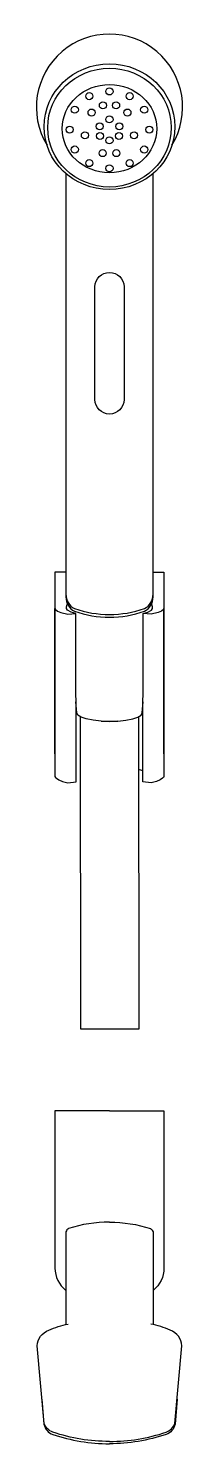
# Model space of a CAD drawing. Header units: millimetres. Extents: x -10942 to 92711, y -16583 to 30009.
# Drawn here: x -4570.6 to -4526, y 4163.6 to 4553.3 of the extents above; entities that cross this region are included whole.
import ezdxf

# ---------------------------------------------------------------- set-up
doc = ezdxf.new("R2010")
doc.units = ezdxf.units.MM
doc.header["$LTSCALE"] = 1000
doc.header["$MEASUREMENT"] = 0

# ---------------------------------------------------------------- blocks, each defined once
blk = doc.blocks.new('HG-bidette ablution spray 32129000 front')
at = {"color": 0, "linetype": 'Continuous', "lineweight": -2}
for p, q in [((-72.06, 75.85), (-72.06, 115.82)), ((-42.06, 75.85), (-42.06, 115.82)), ((-48.06, 87.07), (-47.83, 90.12)), ((-49.08, 86.02), (-49.07, 80.76)), ((-42.06, 75.85), (-42.06, 69.59)), ((-49.05, 71.5), (-48.88, 71.47)), ((-48.88, 71.47), (-47.88, 71.19))]:
    blk.add_line(p, q, dxfattribs=at)
at = {"color": 0, "linetype": 'Continuous'}
for points in [[(-69.06, 235.77), (-69.06, 119.02, 0.27861), (-66.68, 115.08, 0.168932), (-47.44, 115.08, 0.27861), (-45.06, 119.02), (-45.06, 235.77)], [(-53.06, 204.43), (-53.06, 173.41, -1), (-61.06, 173.41), (-61.06, 204.43, -1), (-53.06, 204.43, 1)], [(-69.06, 119.76, 0.27861), (-66.68, 115.82, 0.168932), (-47.44, 115.82, 0.27861), (-45.06, 119.76)]]:
    blk.add_lwpolyline(points, format="xyb", dxfattribs=at)
at = {"color": 0, "linetype": 'Continuous', "lineweight": -2}
for points in [[(-69.06, 125.86), (-72.06, 125.86), (-72.06, 115.82), (-72.06, 75.85), (-72.06, 69.59), (-71.91, 69.34), (-71.62, 69.07), (-70.99, 68.68), (-69.97, 68.22), (-68.56, 67.86), (-66.23, 68.08), (-66.34, 114.48)], [(-72.06, 125.86), (-72.06, 115.82), (-71.94, 115.58), (-71.37, 115.11), (-70.48, 114.74), (-68.54, 114.27), (-66.34, 114.48), (-67.65, 114.85), (-68.65, 115.36), (-68.93, 115.84), (-68.93, 116.29), (-68.71, 116.92), (-68.23, 117.16)], [(-45.06, 125.86), (-42.06, 125.86), (-42.06, 115.82), (-42.06, 75.85), (-42.06, 69.59), (-42.2, 69.34), (-42.5, 69.07), (-43.12, 68.68), (-44.14, 68.22), (-45.55, 67.86), (-47.88, 68.08), (-47.77, 114.48)], [(-42.06, 125.86), (-42.06, 115.82), (-42.17, 115.58), (-42.74, 115.11), (-43.63, 114.74), (-45.58, 114.27), (-47.77, 114.48), (-46.47, 114.85), (-45.46, 115.36), (-45.18, 115.84), (-45.18, 116.29), (-45.4, 116.92), (-45.88, 117.16)], [(-54.76, 84.82), (-57.06, 84.74), (-59.36, 84.82), (-61.56, 85.05), (-63.46, 85.41), (-64.86, 85.9), (-65.76, 86.47), (-66.06, 87.07), (-66.28, 90.12)], [(-59.36, 84.82), (-57.06, 84.74), (-54.76, 84.82), (-52.56, 85.05), (-50.66, 85.41), (-49.26, 85.9), (-48.36, 86.47), (-48.06, 87.07), (-47.83, 90.12)]]:
    blk.add_lwpolyline(points, dxfattribs=at)
at = {"color": 0, "linetype": 'Continuous'}
blk.add_lwpolyline([(-49.08, 86.02), (-48.98, -0.05), (-64.98, -0.05), (-65.06, 86.04)], dxfattribs=at)
for centre in [(-62.62, 256.97), (-57.06, 258.27), (-51.5, 256.97), (-66.6, 253.23), (-61.99, 252.45), (-58.87, 254.44), (-55.24, 254.44), (-52.12, 252.45), (-47.51, 253.23), (-59.76, 248.65), (-57.06, 250.57), (-54.35, 248.65), (-68.03, 247.75), (-63.82, 246.19), (-59.67, 246), (-57.06, 244.79), (-54.44, 246), (-50.29, 246.19), (-46.08, 247.75), (-66.6, 242.27), (-58.93, 241.29), (-55.18, 241.29), (-47.51, 242.27), (-62.62, 238.53), (-57.06, 237.09), (-51.5, 238.53)]:
    blk.add_circle(centre, 0.972, dxfattribs=at)
blk.add_arc((-57.06, 253.92), 20.13, 328.6707, 211.3293, dxfattribs=at)
for centre, major_axis, ratio in [((-57.06, 248.56), (-18, 0), 0.9625), ((-57.06, 248.31), (-17, 0), 0.962471), ((-57.06, 248.02), (-13, 0.02), 0.935803)]:
    blk.add_ellipse(centre, major_axis=major_axis, ratio=ratio, dxfattribs=at)
blk = doc.blocks.new('HG-bidette ablution spray 32129000 top')
at = {"color": 0, "linetype": 'Continuous'}
for points in [[(-58.32, -15.52), (-73.32, -15.52), (-73.32, -58.83, 0.230942), (-70.32, -64.98)], [(-58.32, -15.52), (-43.32, -15.52), (-43.32, -58.83, -0.230942), (-46.32, -64.98)], [(-58.34, -46.17, 0.078892), (-69.6, -47.97, 0.156844), (-70.32, -48.83), (-70.32, -74.38)], [(-58.3, -46.17, -0.078892), (-47.03, -47.97, -0.156844), (-46.32, -48.83), (-46.32, -74.38)], [(-58.34, -106.6, -0.081202), (-73.91, -104.05, -0.215294), (-76.32, -101.61), (-78.24, -80.28, -0.311261), (-75.02, -75.98), (-75.02, -75.98, -0.06943), (-69.7, -74.28), (-69.7, -74.28)], [(-58.3, -106.6, 0.081202), (-42.73, -104.05, 0.215294), (-40.32, -101.61), (-38.39, -80.28, 0.311261), (-41.62, -75.98), (-41.62, -75.98, 0.06943), (-46.94, -74.28), (-46.94, -74.28)], [(-76.92, -94.93), (-76.37, -101.86, 0.258672), (-73.93, -104.66, 0.081315), (-58.34, -107.22, 0.081315)], [(-39.72, -94.93), (-40.27, -101.86, -0.258672), (-42.71, -104.66, -0.081315), (-58.3, -107.22, -0.081315)]]:
    blk.add_lwpolyline(points, format="xyb", dxfattribs=at)

msp = doc.modelspace()

# ---------------------------------------------------------------- block references
at = {"color": 0, "linetype": 'Continuous'}
for name, p, xscale, yscale, zscale in [('HG-bidette ablution spray 32129000 front', (-4491.28, 4277.79), 0.9996187585391445, 0.9996187585391445, 0.9996187585391445), ('HG-bidette ablution spray 32129000 top', (-4490.02, 4270.8), 0.9996154264878827, 0.9996154264878827, 0.9996154264878827)]:
    msp.add_blockref(name, p, dxfattribs=dict(at, xscale=xscale, yscale=yscale, zscale=zscale))

doc.saveas('drawing.dxf')
